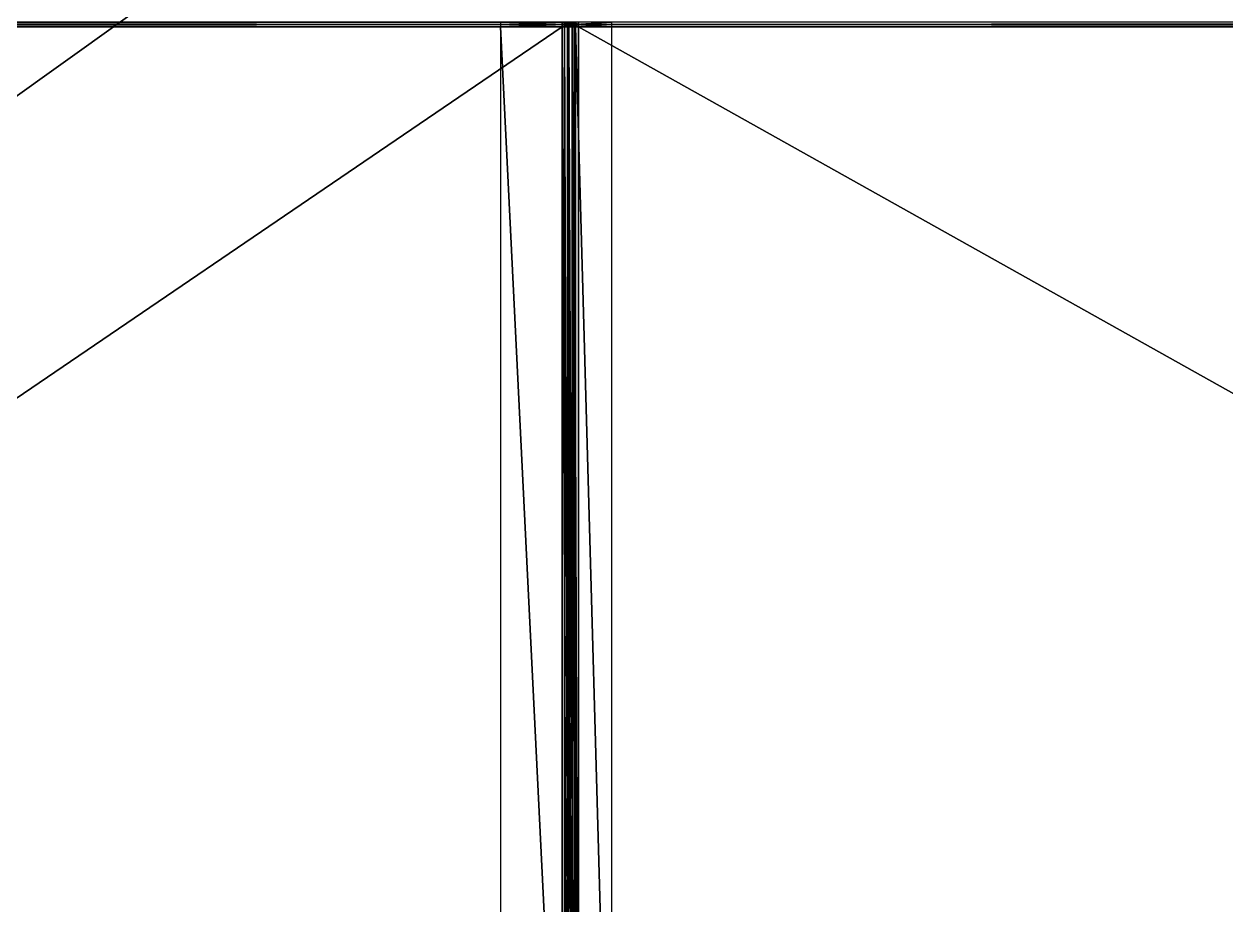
# Model space of a CAD drawing. Extents: x -2.99 to 2.93, y -1.11 to 1.11.
# Drawn here: x 0.125 to 0.831, y -0.518 to 0 of the extents above; entities that cross this region are included whole.
import ezdxf

# ---------------------------------------------------------------- set-up
doc = ezdxf.new("R2010")
doc.units = 0
doc.header["$MEASUREMENT"] = 0
doc.layers.get('0').update_dxf_attribs({"linetype": 'CONTINUOUS'})

msp = doc.modelspace()

# ---------------------------------------------------------------- linework, layer by layer
for points in [[(1.50624, 0.94859, 0.29176), (-1.17721, 0.97062, 0.34504), (-1.17721, -0.97062, 0.34504)], [(1.50624, 0.94859, 0.29176), (-1.17721, -0.97062, 0.34504), (1.50624, -0.94859, 0.29176)], [(-0.81645, -0.00068, 1.70626), (0.44115, -0.00068, 1.88661), (0.44115, 0.00068, 1.88661)], [(-0.81645, -0.00068, 1.70626), (0.44115, 0.00068, 1.88661), (-0.81645, 0.00068, 1.70626)], [(0.44236, 0.00068, 1.88604), (0.40486, 0.00068, 1.87393), (0.40486, -0.00068, 1.87393)], [(0.44236, 0.00068, 1.88604), (0.40486, -0.00068, 1.87393), (0.44236, -0.00068, 1.88604)], [(0.44115, 0.00068, 1.88661), (0.44115, -0.00068, 1.88661), (0.44427, -0.00068, 1.88676)], [(0.44115, 0.00068, 1.88661), (0.44427, -0.00068, 1.88676), (0.44427, 0.00068, 1.88676)], [(0.44236, 0.00068, 1.88604), (0.44236, -0.00068, 1.88604), (0.44512, -0.00068, 1.88654)], [(0.44236, 0.00068, 1.88604), (0.44512, -0.00068, 1.88654), (0.44512, 0.00068, 1.88654)], [(0.4469, 0.00068, 1.88643), (0.44427, 0.00068, 1.88676), (0.44427, -0.00068, 1.88676)], [(0.4469, 0.00068, 1.88643), (0.44427, -0.00068, 1.88676), (0.4469, -0.00068, 1.88643)], [(0.44512, 0.00068, 1.88654), (0.44512, -0.00068, 1.88654), (0.44793, -0.00068, 1.88654)], [(0.44512, 0.00068, 1.88654), (0.44793, -0.00068, 1.88654), (0.44793, 0.00068, 1.88654)], [(0.44891, -0.00068, 1.88564), (0.44891, 0.00068, 1.88564), (0.4469, 0.00068, 1.88643)], [(0.44891, -0.00068, 1.88564), (0.4469, 0.00068, 1.88643), (0.4469, -0.00068, 1.88643)], [(0.45068, -0.00068, 1.88604), (0.45068, 0.00068, 1.88604), (0.44793, 0.00068, 1.88654)], [(0.45068, -0.00068, 1.88604), (0.44793, 0.00068, 1.88654), (0.44793, -0.00068, 1.88654)], [(0.44891, -0.00068, 1.88564), (0.47036, -0.00068, 1.86997), (0.47036, 0.00068, 1.86997)], [(0.44891, -0.00068, 1.88564), (0.47036, 0.00068, 1.86997), (0.44891, 0.00068, 1.88564)], [(2.15017, 0.00068, 1.33445), (0.45068, 0.00068, 1.88604), (0.45068, -0.00068, 1.88604)], [(2.15017, 0.00068, 1.33445), (0.45068, -0.00068, 1.88604), (2.15017, -0.00068, 1.33445)], [(-0.81645, -0.00203, 1.70626), (0.44115, -0.00203, 1.88661), (0.44115, -0.00068, 1.88661)], [(-0.81645, -0.00203, 1.70626), (0.44115, -0.00068, 1.88661), (-0.81645, -0.00068, 1.70626)], [(0.44236, -0.00068, 1.88604), (0.40486, -0.00068, 1.87393), (0.40486, -0.00203, 1.87393)], [(0.44236, -0.00068, 1.88604), (0.40486, -0.00203, 1.87393), (0.44236, -0.00203, 1.88604)], [(0.44236, -0.76579, 1.88604), (0.44236, -0.00203, 1.88604), (0.40486, -0.00203, 1.87393)], [(0.44236, -0.76579, 1.88604), (0.40486, -0.00203, 1.87393), (0.40486, -0.76579, 1.87393)], [(0.44115, -0.00203, 1.88661), (0.44414, -0.00203, 1.88673), (0.44427, -0.00068, 1.88676)], [(0.44115, -0.00203, 1.88661), (0.44427, -0.00068, 1.88676), (0.44115, -0.00068, 1.88661)], [(0.44413, -0.76596, 1.88676), (0.44414, -0.00203, 1.88673), (0.44115, -0.00203, 1.88661)], [(0.44413, -0.76596, 1.88676), (0.44115, -0.00203, 1.88661), (0.44115, -0.76614, 1.88661)], [(0.44236, -0.00203, 1.88604), (0.44502, -0.00203, 1.8865), (0.44512, -0.00068, 1.88654)], [(0.44236, -0.00203, 1.88604), (0.44512, -0.00068, 1.88654), (0.44236, -0.00068, 1.88604)], [(0.44501, -0.76583, 1.88652), (0.44502, -0.00203, 1.8865), (0.44236, -0.00203, 1.88604)], [(0.44501, -0.76583, 1.88652), (0.44236, -0.00203, 1.88604), (0.44236, -0.76579, 1.88604)], [(0.44698, -0.76583, 1.88641), (0.44414, -0.00203, 1.88673), (0.44413, -0.76596, 1.88676)], [(0.44414, -0.00203, 1.88673), (0.447, -0.00203, 1.88641), (0.4469, -0.00068, 1.88643)], [(0.44414, -0.00203, 1.88673), (0.4469, -0.00068, 1.88643), (0.44427, -0.00068, 1.88676)], [(0.44698, -0.76583, 1.88641), (0.447, -0.00203, 1.88641), (0.44414, -0.00203, 1.88673)], [(0.44807, -0.76598, 1.88652), (0.44502, -0.00203, 1.8865), (0.44501, -0.76583, 1.88652)], [(0.44502, -0.00203, 1.8865), (0.44805, -0.00203, 1.88653), (0.44793, -0.00068, 1.88654)], [(0.44502, -0.00203, 1.8865), (0.44793, -0.00068, 1.88654), (0.44512, -0.00068, 1.88654)], [(0.44807, -0.76598, 1.88652), (0.44805, -0.00203, 1.88653), (0.44502, -0.00203, 1.8865)], [(0.44891, -0.00203, 1.88564), (0.44891, -0.00068, 1.88564), (0.4469, -0.00068, 1.88643)], [(0.44891, -0.00203, 1.88564), (0.4469, -0.00068, 1.88643), (0.447, -0.00203, 1.88641)], [(0.44891, -0.76579, 1.88564), (0.447, -0.00203, 1.88641), (0.44698, -0.76583, 1.88641)], [(0.44891, -0.76579, 1.88564), (0.44891, -0.00203, 1.88564), (0.447, -0.00203, 1.88641)], [(0.45068, -0.00203, 1.88604), (0.45068, -0.00068, 1.88604), (0.44793, -0.00068, 1.88654)], [(0.45068, -0.00203, 1.88604), (0.44793, -0.00068, 1.88654), (0.44805, -0.00203, 1.88653)], [(0.45068, -0.76619, 1.88604), (0.45068, -0.00203, 1.88604), (0.44805, -0.00203, 1.88653)], [(0.45068, -0.76619, 1.88604), (0.44805, -0.00203, 1.88653), (0.44807, -0.76598, 1.88652)], [(0.44891, -0.00203, 1.88564), (0.47036, -0.00203, 1.86997), (0.47036, -0.00068, 1.86997)], [(0.44891, -0.00203, 1.88564), (0.47036, -0.00068, 1.86997), (0.44891, -0.00068, 1.88564)], [(0.44891, -0.00203, 1.88564), (0.44891, -0.76579, 1.88564), (0.47036, -0.76579, 1.86997)], [(0.44891, -0.00203, 1.88564), (0.47036, -0.76579, 1.86997), (0.47036, -0.00203, 1.86997)], [(2.15017, -0.00068, 1.33445), (0.45068, -0.00068, 1.88604), (0.45068, -0.00203, 1.88604)], [(2.15017, -0.00068, 1.33445), (0.45068, -0.00203, 1.88604), (2.15017, -0.00203, 1.33445)]]:
    msp.add_3dface(points)
at = {"color": 250, "true_color": 0x393939}
for points in [[(-0.81645, -0.85803, 1.70626), (0.44115, -0.76614, 1.88661), (0.44115, -0.00203, 1.88661)], [(-0.81645, -0.85803, 1.70626), (0.44115, -0.00203, 1.88661), (-0.81645, -0.00203, 1.70626)]]:
    msp.add_3dface(points, dxfattribs=at)
at = {"color": 250}
for points in [[(2.14205, -0.94925, 1.33709), (2.15017, -0.00203, 1.33445), (0.45068, -0.00203, 1.88604)], [(2.14205, -0.94925, 1.33709), (0.45068, -0.00203, 1.88604), (0.45068, -0.76619, 1.88604)]]:
    msp.add_3dface(points, dxfattribs=at)

doc.saveas('drawing.dxf')
